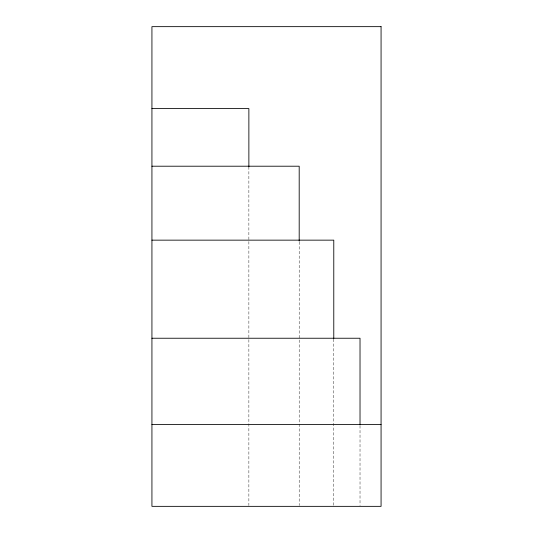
<?xml version="1.0" encoding="UTF-8"?>
<svg xmlns="http://www.w3.org/2000/svg" width="533" height="533" viewBox="0 0 533 533"><rect width="100%" height="100%" fill="white"/><g stroke="black" fill="none" stroke-linecap="round" stroke-linejoin="round"><path stroke-width="0.4" stroke-dasharray="2.67 2" d="M360.022 425.62L360.022 505.517M333.778 339.141L333.778 505.517M299.193 241.889L299.193 505.517M248.871 166.836L248.871 505.517"/><path stroke-width="0.8" d="M151.932 108.585L248.871 108.585L248.871 166.836M151.932 166.209L299.193 166.209L299.193 241.056M151.932 240.15L333.778 240.15L333.778 338.315M151.932 338.235L360.022 338.235L360.022 424.788M151.932 424.588L381.068 424.588M381.068 26.65L151.932 26.65L151.932 506.35L381.068 506.35L381.068 26.65"/></g></svg>
